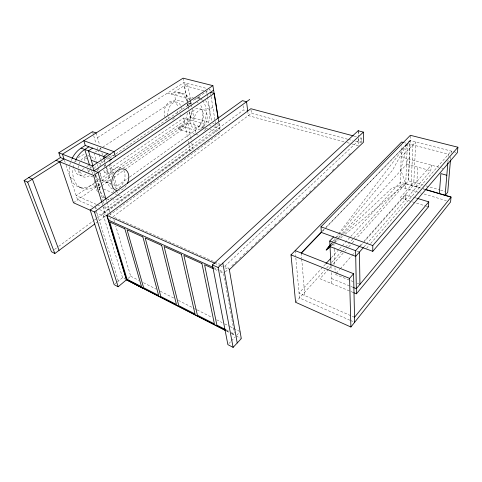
<?xml version="1.0" encoding="UTF-8"?>
<svg xmlns="http://www.w3.org/2000/svg" width="482" height="482" viewBox="0 0 482 482"><rect width="100%" height="100%" fill="white"/><g stroke="black" fill="none" stroke-linecap="round" stroke-linejoin="round"><path stroke-width="0.36" stroke-dasharray="2.41 1.81" d="M353.884 237.963L400.211 186.841L401.53 145.733M405.543 188.444L407.368 143.359L410.14 140.575L326.013 227.558M410.327 135.954L408.525 180.642L356.3 238.518M411.134 185.359L412.923 144.937M416.659 186.992L417.659 167.164M342.539 233.18L406.868 164.127L407.26 158.608M447.905 162.169L448.085 159.988M448.387 156.349L448.567 154.168L404.458 142.744M450.55 159.319L450.809 156.325M451.062 153.33L451.254 151.089L369.489 244.898M366.41 244.145L430.794 170.773L431.33 165.169L364.356 240.807M410.182 140.449L407.26 143.467L400.801 170.05L405.717 183.756L345.208 234.198M326.187 227.197L407.26 143.467L392.354 170.429L340.575 232.74M330.748 244.061L331.658 242.862M332.11 242.265L334.845 238.674M335.303 238.072L338.033 234.481M338.491 233.878L407.26 143.467M330.983 244.278L333.381 241.392M333.863 240.819L340.093 233.318M366.537 248.29L369.001 245.465M363.928 246.971L365.91 244.711M359.391 246.41L362.368 243.048M336.267 273.288L339.738 269.366M340.232 268.805L351.637 255.912M352.131 255.352L355.107 251.984M360.56 245.82L363.042 243.018M363.536 242.458L405.681 194.806L414.08 197.373M328.561 269.245L319.988 278.747L350.281 291.273M329.067 268.691L332.598 264.781M333.104 264.22L344.196 251.929M344.702 251.369L348.233 247.459M348.733 246.898L351.764 243.543M352.264 242.988L355.794 239.072M295.593 302.274L324.675 270.185M326.694 267.962L329.206 265.184M331.724 262.407L342.298 250.742M342.804 250.182L353.378 238.518M325.392 264.238L299.051 293.074L354.529 317.295M331.471 257.587L339.069 249.266M339.575 248.712L350.215 237.072M350.721 236.511L400.361 182.172L420.202 188.04M334.876 241.398L337.942 238.108M338.454 237.566L342.027 233.728M228.908 343.552L230.962 341.383M231.481 340.84L235.071 337.038M236.74 335.279L240.138 331.688M322.524 230.98L325.663 227.739M322.362 231.336L325.495 228.1M225.365 271.896L229.107 268.347L224.986 266.516M231.842 265.757L237.301 260.581M239.482 258.515L241.121 256.96M243.302 254.894L248.766 249.718M250.947 247.646L252.586 246.091M255.315 243.506L260.226 238.849M262.413 236.776L264.594 234.71M266.781 232.637L272.24 227.462M274.421 225.395L276.059 223.841M278.789 221.256L280.976 219.183M281.518 218.665L283.705 216.599M285.886 214.526L287.525 212.972M290.254 210.387L292.435 208.314M292.984 207.802L295.171 205.73M297.352 203.657L298.991 202.109M302.262 199L303.901 197.451M306.088 195.379L307.179 194.342M309.36 192.276L310.998 190.721M313.728 188.137L315.367 186.582M317.554 184.51L318.644 183.479M320.825 181.407L322.464 179.852M325.742 176.749L327.38 175.195M332.291 170.538L333.93 168.989M337.207 165.88L338.84 164.332M348.667 155.017L350.306 153.463M331.122 245.398L333.315 243.332M333.863 242.814L337.153 239.717M337.701 239.199L341.533 235.584M343.726 233.517L391.95 188.052L405.717 183.756M224.787 266.221L361.343 137.997L359.168 137.418M129.718 177.002L195.186 130.333L197.795 127.935A15.147 9.628 -74.9 0 0 200.229 104.721M128.122 278.403L130.706 276.24L115.776 226.064M115.21 283.771L116.795 282.452M117.319 282.012L122.561 277.65L125.904 279.361M331.381 245.724L338.292 239.958M340.599 238.036L342.907 236.12M109.601 219.292L110.733 218.442M347.649 139.244L251.423 113.294L113.005 216.749L213.996 261.63M109.396 215.297L220.515 132.815M95.948 223.106L106.233 215.502M122.561 277.65L102.732 213.309L243.615 109.932L246.356 110.667M54.454 249.489L58.081 246.82M58.684 246.374L93.761 220.605M94.364 220.166L96.786 218.388M97.388 217.942L189.92 149.968L191.963 150.637M218.87 123.139L219.22 125.332L105.522 208.405L104.877 206.29M113.517 184.811L116.867 186.16L129.104 177.436M101.347 186.1L99.497 187.39L95.322 173.604M101.961 185.666L110.589 179.635M113.668 177.484L124.139 170.158M124.76 169.73L181.648 129.947A19.919 13.044 -75.2 0 0 191.499 110.288M73.469 202.741L100.407 183.997M101.027 183.57L112.125 175.846M117.674 171.978L119.524 170.694M123.223 168.116L187.98 123.055L204.958 128.146M212.755 107.07L209.61 109.263L205.862 108.221M181.648 129.947L178.087 128.845L193.83 117.915L191.938 107.637M99.569 171.586L102.136 180.226L115.728 170.809M118.819 168.67L180.599 125.874L195.186 130.333L195.686 132.393M94.749 182.786L76.168 195.602L96.647 204.537M95.352 182.371L98.943 179.894M99.545 179.479L190.306 116.885L209.935 122.621M103.781 170.176L104.407 172.315L183.72 117.988L206.856 124.832M115.228 154.3L109.028 158.47L106.974 157.704M115.849 153.885L190.306 103.871L193.186 102.497M81.548 170.14L78.608 172.092L82.211 173.55M82.139 169.754L85.663 167.411M88.7 165.392L86.838 166.633L86.399 165.218M95.249 152.047L98.382 150.004M99.009 149.595L102.136 147.552M102.762 147.143L175.4 99.732L185.335 102.491M97.509 137.647L183.901 82.615L206.983 88.513M456.032 152.306L410.074 140.557L408.423 180.756L423.202 185.076M203.766 90.658L184.287 85.615L187.293 101.678M354.077 136.069L358.439 137.225M178.201 92.213L181.853 93.189M362.199 141.883L358.319 140.84L358.289 138.683M348.378 139.437L352.716 140.605M355.608 141.389L361.398 142.949L361.343 137.997M167.435 93.104L189.685 99.172A20.256 12.875 -74.9 0 1 193.246 97.497M438.903 167.23L401.404 157.005L415.719 142.003L413.821 182.335L400.084 197.777L405.675 199.512L405.681 194.806L405.489 199.723L425.576 205.953M441.681 167.989L443.066 168.369M343.997 141.744L248.308 115.62L247.893 112.342M346.895 142.533L351.245 143.72M351.974 143.919L358.494 145.703L358.397 138.575M188.884 103.473L190.306 103.871L190.125 102.527M188.287 103.341L191.167 104.142M406.868 164.127L430.794 170.773M212.737 123.44L214.141 123.85M217.382 124.796L219.22 125.332M426.088 185.919L439.795 189.926M440.518 190.137L444.844 191.402M209.664 125.657L211.062 126.073M213.695 126.85L219.864 128.676L109.257 210.038L101.425 206.621M405.826 183.642L420.449 187.962M423.28 188.799L424.696 189.221M423.039 188.878L424.455 189.299M205.663 128.357L209.2 129.417M209.905 129.634L219.105 132.387M400.211 186.841L421.274 193.162M424.13 194.017L446.296 200.669M414.779 197.59L416.876 198.229M196.186 134.454L198.042 135.026M195.282 134.388L181.437 130.098L180.599 125.874M426.293 206.175L428.45 206.844M114.071 156.035L111.529 155.108L107.365 157.897A22.576 16.081 -67.9 0 0 99.666 166.163M110.535 159.078L107.365 157.897L107.769 159.325M356.704 251.02L359.476 252.05M87.019 158.62L83.995 157.457L85.525 162.398M98.768 163.121L101.491 164.169M104.214 165.212L105.576 165.73M104.407 172.315L107.932 173.701L105.847 166.489M102.136 180.226L110.842 183.732M335.279 274.409L353.083 281.59M357.192 283.247L359.247 284.079M93.201 177.069L89.622 175.623A10.923 8.17 -67.6 0 1 78.138 169.537M96.816 178.521L98.828 179.334M101.515 180.419L110.92 184.214M331.604 278.56L350.149 286.145M350.836 286.422L352.896 287.266M98.304 186.895L102.835 188.769M103.503 189.046L116.68 194.493M117.933 195.011L121.723 196.578A22.678 16.039 -67.9 0 1 112.999 200.024M350.968 291.556L353.017 292.405M70.215 177.659L73.812 179.159M98.671 189.51L99.955 190.047M79.295 187.118L82.862 188.625M107.498 199.066L108.763 199.602A22.678 16.039 -67.9 0 1 107.45 199.138M97.328 204.832L100.744 206.32M92.707 206.543L77.59 199.873L66.082 165.212M95.454 207.754L96.828 208.363M99.575 209.574L107.823 213.207M349.878 320.199L299.497 297.966L295.719 256.569M350.559 320.494L353.963 322M214.683 261.937L222.238 265.293M102.732 213.309L105.751 214.653M214.755 263.274L220.256 265.721M220.943 266.022L222.316 266.636M224.943 267.799L228.058 269.185M95.454 212.568L105.757 217.177M213.701 267.649L219.19 270.101M219.864 270.414L224.654 272.571M214.725 269.305L217.424 270.523M220.129 271.74L223.509 273.264L234.336 332.701M130.706 276.24L138.762 280.319M143.461 282.705L156.216 289.164M160.247 291.206L173.671 298.009M178.37 300.388L193.812 308.215M194.487 308.552L196.499 309.577M197.174 309.914L211.941 317.397M216.641 319.777L222.015 322.5M224.696 323.862L229.396 326.242M230.071 326.585L239.47 331.345M226.058 329.808L228.685 331.152M231.318 332.49L234.601 334.171M226.221 330.658L228.896 332.032M231.571 333.399L234.915 335.104M226.775 331.188L228.775 332.206M231.438 333.568L234.77 335.273M236.102 335.954L240.651 338.286M64.48 160.367L65.166 162.446M94.936 206.645L95.84 209.513M96.063 210.23L118.379 281.133M87.694 169.399L88.555 172.164M89.983 166.555L90.628 168.658M90.839 169.357L92.128 173.562M94.243 180.467L95.285 183.871M102.088 203.217L102.961 206.073M103.178 206.784L106.01 216.057M94.574 172.315L95.219 174.442M95.436 175.153L103.377 201.343M103.594 202.048L104.022 203.464M106.281 200.102L106.709 201.518M106.92 202.229L109.824 211.917M110.01 212.544L110.571 214.424M93.996 152.866L96.569 161.506M97.424 164.386L98.069 166.543M98.28 167.266L99.352 170.863M113.854 219.617L114.493 221.762M92.52 131.682L96.063 143.805M97.105 147.365L97.527 148.793M97.732 149.504L98.985 153.782M99.19 154.493L100.654 159.482M100.859 160.199L101.901 163.76M104.293 159.18L105.076 161.904M106.667 167.417L110.77 181.642M113.378 190.697L113.782 192.077M96.147 132.942L99.593 144.859M100.431 147.745L101.051 149.908M101.889 152.788L102.72 155.674M103.973 160L104.594 162.163M104.805 162.886L105.636 165.766M109.191 164.32L112.24 175.026M113.258 178.593L116.511 190.016M116.71 190.727L117.524 193.583M109.426 159.891L110.233 162.729M110.432 163.44L113.246 173.381M114.053 176.219L116.867 186.16M183.72 117.988L187.667 138.34M188.227 141.244L188.793 144.154M188.932 144.877L189.92 149.968M187.209 119.024L190.511 136.334M190.649 137.069L191.215 140.021M191.776 142.973L193.186 150.348M183.07 78.162L187.721 103.034M187.853 103.763L188.534 107.408M189.354 111.782L190.306 116.885M188.119 106.082L187.564 103.142A19.84 13.086 -75.3 0 0 171.068 94.098L187.516 83.543L191.27 103.967M188.257 106.817L188.667 109.028M189.221 111.969L190.733 120.066M195.186 130.333L195.578 132.466M191.402 104.696L191.806 106.902M206.651 91.405L207.007 93.544M207.127 94.261L207.483 96.406M207.597 97.117L211.634 121.464M210.104 90.737L209.863 89.254L193.505 100.208A20.34 12.827 -74.8 0 1 200.56 98.208L196.752 97.189A20.256 12.875 -74.9 0 1 199.958 98.244M210.447 92.387L216.147 127.573M218.346 119.114L220.081 130.056M218.292 119.482L218.756 122.41M175.4 99.732L174.725 95.093A19.919 13.044 -75.2 0 1 189.908 99.943M243.055 105.648L243.615 109.932M251.02 110.029L251.423 113.294M295.177 250.604L295.653 255.822M301.22 252.996L301.66 258.225M301.72 258.973L304.805 295.587M330.983 265.925L331.164 269.643M331.309 272.619L331.857 283.651M333.887 243.235L334.122 248.435M334.153 249.176L334.845 264.763M334.978 267.727L335.213 272.926M358.301 131.375L358.361 135.695M358.174 130.761L358.247 135.804M104.449 197.271A22.678 16.039 -67.9 0 1 99.184 180.449M100.093 175.719A22.678 16.039 -67.9 0 1 101.413 171.887M103.949 167.031A22.678 16.039 -67.9 0 1 105.672 164.603M69.444 166.923A21.853 16.346 -67.6 0 0 75.276 185.076A21.853 16.346 -67.6 0 0 92.357 184.437L95.912 185.907A21.955 16.31 -67.7 0 1 78.855 186.588A21.955 16.31 -67.7 0 1 73.065 168.381M69.848 164.796A21.853 16.346 -67.6 0 1 70.896 161.289M71.155 160.608A21.853 16.346 -67.6 0 1 71.734 159.253M187.679 103.787A19.84 13.086 -75.3 0 1 187.902 105.799M187.474 112.824A19.84 13.086 -75.3 0 1 178.087 128.845M190.173 100.587A19.919 13.044 -75.2 0 1 191.017 103.401M126.236 185.57A11.387 7.995 -67.9 0 1 118.56 190.764M91.267 156.662A10.923 8.17 -67.6 0 1 94.484 160.138M95.189 166.489A10.923 8.17 -67.6 0 1 94.707 168.531M93.261 171.725A10.923 8.17 -67.6 0 1 92.056 173.406M78.12 168.17A10.923 8.17 -67.6 0 1 80.241 161.398M81.048 160.229A10.923 8.17 -67.6 0 1 86.224 156.391M87.682 155.306A10.875 8.182 -67.6 0 1 90.357 157.747M91.351 166.459A10.875 8.182 -67.6 0 1 90.929 167.796M89.712 170.315A10.875 8.182 -67.6 0 1 88.061 172.496M86.079 174.189A10.875 8.182 -67.6 0 1 74.626 168.766M75.662 161.916A10.875 8.182 -67.6 0 1 76.295 160.614M78.361 157.783A10.875 8.182 -67.6 0 1 84.892 154.662M123.747 170.459A11.339 8.013 -67.9 0 1 123.832 181.521A11.339 8.013 -67.9 0 1 115.897 189.071M112.68 188.974A11.339 8.013 -67.9 0 1 108.872 175.779A11.339 8.013 -67.9 0 1 120.512 167.712M73.18 167.676A21.955 16.31 -67.7 0 1 74.053 164.109M74.523 162.723A21.955 16.31 -67.7 0 1 75.367 160.675M165.121 117.234A9.875 6.561 -75.3 0 1 168.766 102.353A9.875 6.561 -75.3 0 1 177.75 107.564M177.569 111.276A9.875 6.561 -75.3 0 1 176.9 113.734M174.442 117.891A9.875 6.561 -75.3 0 1 171.074 120.169M167.664 119.946A9.875 6.561 -75.3 0 1 166.23 118.873M112.366 197.831A22.576 16.081 -67.9 0 1 109.203 198.421M104.962 197.994A22.576 16.081 -67.9 0 1 101.19 196.102M97.472 191.703A22.576 16.081 -67.9 0 1 95.4 185.227M95.514 177.43A22.576 16.081 -67.9 0 1 96.129 174.502M97.274 170.983A22.576 16.081 -67.9 0 1 98.075 169.122M167.899 115.638A9.917 6.537 -75.3 0 1 172.182 103.522A9.917 6.537 -75.3 0 1 180.503 105.329M181.16 107.426A9.917 6.537 -75.3 0 1 181.31 111.053M180.461 114.776A9.917 6.537 -75.3 0 1 179.967 115.945M168.7 118.313A9.917 6.537 -75.3 0 1 168.188 116.957M205.434 100.515A20.34 12.827 -74.8 0 1 207.983 124.127M205.838 128.724A20.34 12.827 -74.8 0 1 203.091 132.628M200.542 98.611A20.256 12.875 -74.9 0 1 202.163 100.009M202.651 100.563A20.256 12.875 -74.9 0 1 201.018 129.375M197.042 102.497A15.147 9.628 -74.9 0 1 198.204 103.009M199.843 125.639A10.164 6.411 -74.8 0 0 200.253 108.745A10.164 6.411 -74.8 0 0 189.95 120.187A10.164 6.411 -74.8 0 0 199.843 125.639M203.609 126.766A10.212 6.386 -74.7 0 0 204.067 109.812A10.212 6.386 -74.7 0 0 193.758 121.313A10.212 6.386 -74.7 0 0 203.609 126.766"/><path stroke-width="0.72" d="M321.319 232.414L372.773 251.333L372.785 245.573L457.9 147.221L410.357 135.297L320.994 226.811L321.319 232.414L301.358 253.056M428.45 206.844L428.769 201.868L417.575 198.445M439.331 193.698L440.867 173.604L446.82 175.261M447.844 162.892L445.145 195.415L447.73 192.246L450.483 160.066M457.9 147.221L457.4 152.655L372.773 251.333M330.291 244.657L326.194 250.05L330.224 246.688M403.753 142.564L401.651 142.015L291.007 254.858L295.593 302.274L350.89 327.007L450.586 201.958L451.019 197.15L425.16 189.504M354.529 317.295L451.116 197.03L426.112 189.637M353.698 292.688L356.427 293.815L428.625 206.627M330.507 244.856L326.194 250.05L330.574 245.916M428.769 201.868L356.331 288.67L353.583 287.549M350.89 327.007L349.577 278.379L353.577 273.71L295.177 250.604M363.434 247.537L355.722 256.328L330.031 246.603M356.427 293.815L355.614 250.676L359.391 246.41M325.898 263.684L330.965 258.141M358.289 130.652L212.442 264.943L227.884 344.636L233.107 347.377L241.301 338.617L229.239 269.083M330.947 265.184L329.754 241.03L333.61 236.927M301.22 252.996L321.476 232.059M229.305 269.739L363.494 142.232L363.41 132.116L358.174 130.761M233.107 347.377L218.135 267.486L363.41 132.116M247.73 111.035L246.549 101.732L242.398 100.66L90.182 210.062L114.156 284.651L118.168 286.76L126.573 279.705L106.962 215.189M108.468 220.135L213.038 267.323M106.07 199.391L97.991 172.417L60.413 157.56L24.1 180.533L51.429 251.706L54.846 253.508L94.737 224.003M225.443 330.507L126.417 279.843L106.787 215.315L250.857 108.721L353.348 135.882M90.182 210.062L94.448 211.966L249.712 99.437M56.033 160.325L93.598 175.4L214.273 93.375L218.232 118.379M96.147 132.942L92.52 131.682L58.81 152.782L92.568 165.947L212.887 85.639L218.063 118.018M107.673 153.686L103.503 156.457L104.094 158.5M92.592 148.143L88.429 150.836L92.984 165.874M75.68 160.006A21.955 16.31 -67.7 0 1 84.748 149.462L88.911 146.793M24.1 180.533L27.679 182.136L64.016 158.988L62.431 154.192L183.07 78.162L212.887 85.639M72.047 158.584A21.853 16.346 -67.6 0 1 81.097 148.107L85.266 145.45L110.245 154.632M213.61 90.212L94.056 170.863L92.568 165.947M210.447 92.387L214.273 93.375M320.994 226.811L372.785 245.573M81.097 148.107L106.076 157.415M111.173 159.319L111.258 159.349A22.678 16.039 -67.9 0 0 109.643 160.554M329.754 241.03L355.614 250.676M91.279 160.253L97.406 162.603M291.007 254.858L349.577 278.379M28.806 177.557L32.39 179.135L59.057 250.393M106.787 215.315L214.755 263.274M90.646 210.417L73.469 202.741L59.641 161.777M212.442 264.943L218.135 267.486M213.369 268.697L204.585 264.732L216.858 325.109L225.401 329.471M225.552 330.321L126.573 279.705L142.877 288.26M27.679 182.136L54.846 253.508M58.81 152.782L60.413 157.56M94.448 211.966L118.168 286.76M84.748 149.462L89.556 165.157M85.266 145.45L83.82 140.714L113.999 151.643L115.337 156.505M93.598 175.4L101.871 202.506M222.798 263.136L237.228 342.973M353.577 273.71L354.644 322.301M359.476 252.05L359.933 284.356M116.451 190.517A11.387 7.995 -67.9 0 1 112.818 176.93A11.387 7.995 -67.9 0 1 124.814 169.357A11.387 7.995 -67.9 0 1 127.302 183.672M124.862 228.799L109.727 221.973L127.103 279.289L141.521 286.651L124.862 228.799M142.871 236.915L127.073 229.793L143.618 287.724L158.626 295.382L142.871 236.915M161.687 245.398L145.178 237.957L160.813 296.496L176.436 304.473L161.687 245.398M181.353 254.261L164.097 246.483L178.72 305.636L195.005 313.957L181.353 254.261M201.94 263.546L183.877 255.4L197.385 315.168L214.376 323.844L201.94 263.546"/></g></svg>
